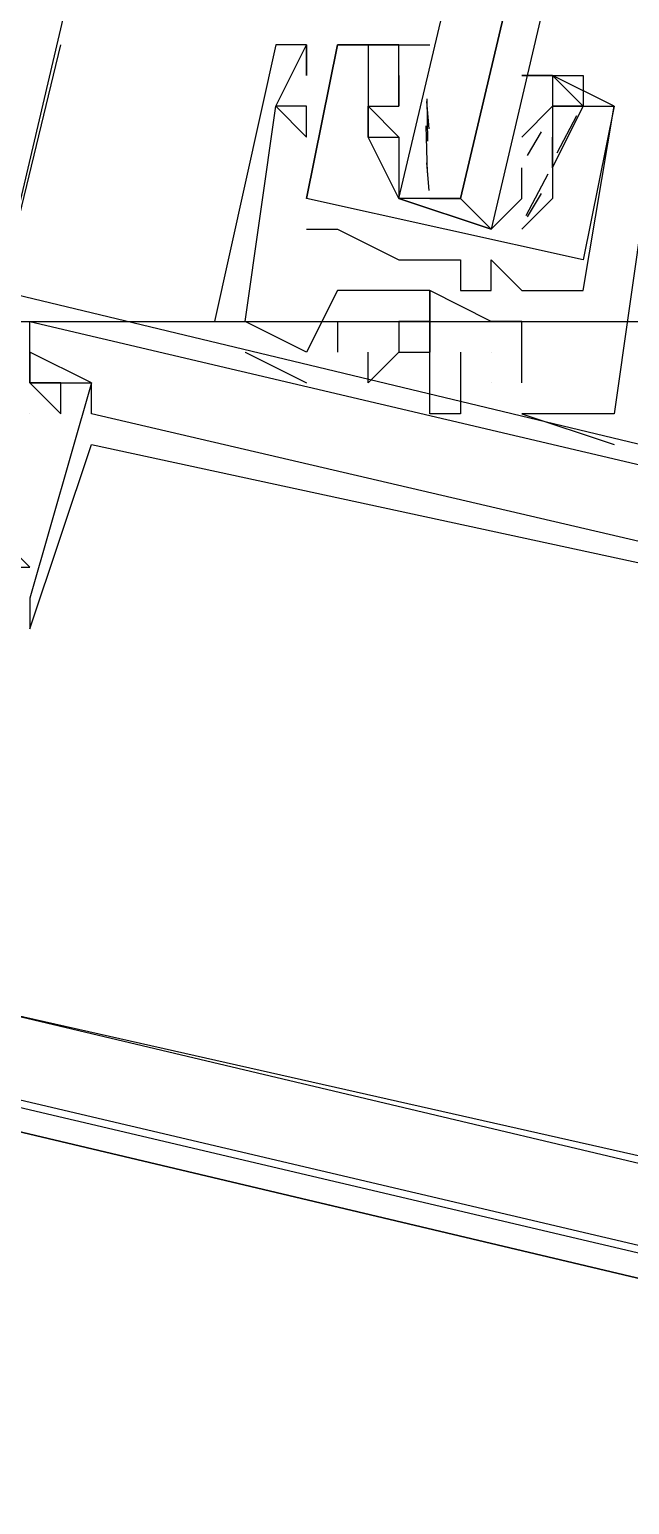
# Model space of a CAD drawing. Header units: feet. Extents: x -84 to 198, y -22 to 181.
# Drawn here: x 119.133 to 119.393, y 40.891 to 41.531 of the extents above; entities that cross this region are included whole.
import ezdxf

# ---------------------------------------------------------------- set-up
doc = ezdxf.new("R2010")
doc.units = ezdxf.units.FT
for name, color, linetype in [('A-AREA-UNIDAD', 30, 'CONTINUOUS'), ('A-LINEA', 7, 'CONTINUOUS'), ('A-MURO-CONCRETO', 8, 'CONTINUOUS')]:
    doc.layers.add(name, color=color, linetype=linetype)

msp = doc.modelspace()

# ---------------------------------------------------------------- linework, layer by layer
at = {"layer": 'A-AREA-UNIDAD'}
msp.add_lwpolyline([(98.32, 43.8756), (114.24, 40.1956), (114.72, 42.2044), (115.68, 42.2044), (118.96, 41.4044), (119.808, 41.4044), (119.84, 40.32), (119.392, 38.56), (124.96, 37.28), (125.072, 37.0489), (126.592, 39.3956), (128.032, 42.3289), (129.088, 45.1733), (129.84, 48.2133), (130.32, 51.9644), (130.32, 55.6089), (130.048, 58.2044), (129.12, 62.88)], dxfattribs=at)
at = {"layer": 'A-LINEA'}
for p, q in [((119.12, 41.4178), (120.8533, 48.7911)), ((119.04, 41.0844), (119.1467, 41.5244)), ((119.24, 41.5244), (119.24, 41.5244)), ((119.24, 41.5244), (119.24, 41.5244)), ((119.24, 41.5244), (119.24, 41.5244)), ((119.2533, 41.5244), (119.2533, 41.5244)), ((119.2533, 41.5244), (119.2533, 41.5244)), ((119.2533, 41.5244), (119.2533, 41.5244)), ((119.2533, 41.5244), (119.2533, 41.5244)), ((119.2533, 41.5244), (119.2533, 41.5244)), ((119.2533, 41.5244), (119.2533, 41.5244)), ((119.2667, 41.5244), (119.2667, 41.5244)), ((119.2667, 41.5244), (119.2667, 41.5244)), ((119.2667, 41.5244), (119.2667, 41.5244)), ((119.2667, 41.5244), (119.2667, 41.5244)), ((119.28, 41.5244), (119.28, 41.5244)), ((119.28, 41.5244), (119.28, 41.5244)), ((119.2933, 41.5244), (119.2933, 41.5244)), ((119.2933, 41.5244), (119.2933, 41.5244)), ((119.2533, 41.5111), (119.2533, 41.5111)), ((119.2533, 41.5111), (119.2533, 41.5111)), ((119.2533, 41.5111), (119.2533, 41.5111)), ((119.2933, 41.5111), (119.2933, 41.5111)), ((119.2933, 41.5111), (119.2933, 41.4978)), ((119.2933, 41.5111), (119.2933, 41.5111)), ((119.3067, 41.5111), (119.3067, 41.5111)), ((119.36, 41.5111), (119.36, 41.5111)), ((119.36, 41.5111), (119.36, 41.5111)), ((119.24, 41.4978), (119.24, 41.4978)), ((119.24, 41.4978), (119.24, 41.4978)), ((119.24, 41.4978), (119.24, 41.4978)), ((119.24, 41.4978), (119.24, 41.4978)), ((119.24, 41.4978), (119.24, 41.4978)), ((119.24, 41.4978), (119.24, 41.4978)), ((119.2533, 41.4978), (119.2533, 41.4978)), ((119.2533, 41.4978), (119.2533, 41.4978)), ((119.2533, 41.4978), (119.2533, 41.4978)), ((119.28, 41.4978), (119.28, 41.4978)), ((119.28, 41.4978), (119.28, 41.4978)), ((119.2933, 41.4978), (119.2933, 41.4978)), ((119.2933, 41.4978), (119.2933, 41.4978)), ((119.3065, 41.488), (119.3055, 41.4999)), ((119.3059, 41.4827), (119.3056, 41.501)), ((119.3067, 41.4978), (119.3067, 41.4978)), ((119.3467, 41.4844), (119.36, 41.4978)), ((119.36, 41.4978), (119.36, 41.4978)), ((119.36, 41.4978), (119.36, 41.4978)), ((119.36, 41.4978), (119.36, 41.4978)), ((119.3733, 41.4978), (119.3733, 41.4978)), ((119.3733, 41.4978), (119.3733, 41.4978)), ((119.3867, 41.4978), (119.3867, 41.4978)), ((119.3867, 41.4978), (119.3867, 41.4978)), ((119.3867, 41.4978), (119.3867, 41.4978)), ((119.3867, 41.4978), (119.3867, 41.4978)), ((119.3703, 41.4937), (119.3618, 41.4774)), ((119.3058, 41.4689), (119.3052, 41.4893)), ((119.3551, 41.4867), (119.3489, 41.4765)), ((119.2533, 41.4844), (119.2533, 41.4844)), ((119.2533, 41.4844), (119.2533, 41.4844)), ((119.2533, 41.4844), (119.2533, 41.4844)), ((119.28, 41.4844), (119.28, 41.4844)), ((119.28, 41.4844), (119.28, 41.4844)), ((119.3467, 41.4844), (119.3467, 41.4844)), ((119.36, 41.4844), (119.36, 41.4844)), ((119.36, 41.4844), (119.36, 41.4844)), ((119.36, 41.4844), (119.36, 41.4844)), ((119.36, 41.4844), (119.36, 41.4844)), ((119.3065, 41.4613), (119.3055, 41.4732)), ((119.2933, 41.4711), (119.2933, 41.4711)), ((119.358, 41.4683), (119.3484, 41.4503)), ((119.36, 41.4711), (119.36, 41.4711)), ((119.36, 41.4711), (119.36, 41.4711)), ((119.36, 41.4711), (119.36, 41.4711)), ((119.36, 41.4711), (119.36, 41.4711)), ((119.36, 41.4711), (119.36, 41.4711)), ((119.36, 41.4711), (119.36, 41.4711)), ((119.3551, 41.46), (119.3489, 41.4498)), ((119.2533, 41.4578), (119.2533, 41.4578)), ((119.2533, 41.4578), (119.2533, 41.4578)), ((119.2533, 41.4578), (119.2533, 41.4578)), ((119.2533, 41.4578), (119.2533, 41.4578)), ((119.3067, 41.4578), (119.32, 41.4578)), ((119.3467, 41.4578), (119.3467, 41.4578)), ((119.36, 41.4578), (119.36, 41.4578)), ((119.36, 41.4578), (119.36, 41.4578)), ((119.36, 41.4578), (119.36, 41.4578)), ((119.36, 41.4578), (119.36, 41.4578)), ((119.2533, 41.4444), (119.2533, 41.4444)), ((119.2533, 41.4444), (119.2533, 41.4444)), ((119.2667, 41.4444), (119.2667, 41.4444)), ((119.2667, 41.4444), (119.2667, 41.4444)), ((119.2933, 41.4311), (119.2933, 41.4311)), ((119.2933, 41.4311), (119.2933, 41.4311)), ((119.32, 41.4311), (119.32, 41.4311)), ((119.32, 41.4311), (119.32, 41.4311)), ((119.3333, 41.4311), (119.3333, 41.4311)), ((119.3333, 41.4311), (119.3333, 41.4311)), ((119.2667, 41.4178), (119.2667, 41.4178)), ((119.2667, 41.4178), (119.2667, 41.4178)), ((119.2667, 41.4178), (119.2667, 41.4178)), ((119.28, 41.4178), (119.28, 41.4178)), ((119.28, 41.4178), (119.28, 41.4178)), ((119.28, 41.4178), (119.28, 41.4178)), ((119.3067, 41.4178), (119.3067, 41.4178)), ((119.3067, 41.4178), (119.3067, 41.4178)), ((119.3067, 41.4178), (119.3067, 41.4178)), ((119.3067, 41.4178), (119.3067, 41.4178)), ((119.3067, 41.4178), (119.3067, 41.4178)), ((119.3067, 41.4178), (119.3067, 41.4178)), ((119.32, 41.4178), (119.32, 41.4178)), ((119.32, 41.4178), (119.32, 41.4178)), ((119.3333, 41.4178), (119.3333, 41.4178)), ((119.3333, 41.4178), (119.3333, 41.4178)), ((119.3467, 41.4178), (119.3467, 41.4178)), ((119.3467, 41.4178), (119.3467, 41.4178)), ((119.3733, 41.4178), (119.3733, 41.4178)), ((119.3733, 41.4178), (119.3733, 41.4178)), ((119.2133, 41.4044), (119.2133, 41.4044)), ((119.2133, 41.4044), (119.2133, 41.4044)), ((119.2133, 41.4044), (119.2133, 41.4044)), ((119.2267, 41.4044), (119.2267, 41.4044)), ((119.2267, 41.4044), (119.2267, 41.4044)), ((119.2267, 41.4044), (119.2267, 41.4044)), ((119.2667, 41.4044), (119.2667, 41.3911)), ((119.2667, 41.4044), (119.2667, 41.4044)), ((119.2667, 41.4044), (119.2667, 41.3911)), ((119.2667, 41.4044), (119.2667, 41.4044)), ((119.2667, 41.4044), (119.2667, 41.3911)), ((119.2667, 41.4044), (119.2667, 41.4044)), ((119.3067, 41.4044), (119.3067, 41.4044)), ((119.3067, 41.4044), (119.3067, 41.4044)), ((119.3067, 41.4044), (119.3067, 41.4044)), ((119.3333, 41.4044), (119.3333, 41.4044)), ((119.3333, 41.4044), (119.3333, 41.4044)), ((119.3333, 41.4044), (119.3333, 41.4044)), ((119.3467, 41.4044), (119.3467, 41.4044)), ((119.3467, 41.4044), (119.3467, 41.4044)), ((119.3467, 41.4044), (119.3467, 41.4044)), ((119.1333, 41.3911), (119.1333, 41.3911)), ((119.1333, 41.3911), (119.1333, 41.3911)), ((119.1333, 41.3911), (119.1333, 41.3911)), ((119.2267, 41.3911), (119.2267, 41.3911)), ((119.2267, 41.3911), (119.2267, 41.3911)), ((119.2267, 41.3911), (119.2267, 41.3911)), ((119.2533, 41.3911), (119.2533, 41.3911)), ((119.2533, 41.3911), (119.2533, 41.3911)), ((119.2533, 41.3911), (119.2533, 41.3911)), ((119.2533, 41.3911), (119.2533, 41.3911)), ((119.2533, 41.3911), (119.2533, 41.3911)), ((119.2533, 41.3911), (119.2533, 41.3911)), ((119.2667, 41.3911), (119.2667, 41.3911)), ((119.2667, 41.3911), (119.2667, 41.3911)), ((119.2667, 41.3911), (119.2667, 41.3911)), ((119.28, 41.3911), (119.28, 41.3911)), ((119.28, 41.3911), (119.28, 41.3911)), ((119.28, 41.3911), (119.28, 41.3911)), ((119.2933, 41.3911), (119.2933, 41.3911)), ((119.2933, 41.3911), (119.2933, 41.3911)), ((119.2933, 41.3911), (119.2933, 41.3911)), ((119.3067, 41.3911), (119.3067, 41.3911)), ((119.3067, 41.3911), (119.3067, 41.3911)), ((119.3067, 41.3911), (119.3067, 41.3911)), ((119.32, 41.3911), (119.32, 41.3911)), ((119.32, 41.3911), (119.32, 41.3911)), ((119.32, 41.3911), (119.32, 41.3911)), ((119.3333, 41.3911), (119.3333, 41.3911)), ((119.3333, 41.3911), (119.3333, 41.3911)), ((119.3333, 41.3911), (119.3333, 41.3911)), ((119.1333, 41.3778), (119.1333, 41.3778)), ((119.1333, 41.3778), (119.1333, 41.3778)), ((119.1333, 41.3778), (119.1333, 41.3778)), ((119.1333, 41.3778), (119.1333, 41.3778)), ((119.1333, 41.3778), (119.1333, 41.3778)), ((119.1333, 41.3778), (119.1333, 41.3778)), ((119.1333, 41.3778), (119.1333, 41.3778)), ((119.1333, 41.3778), (119.1333, 41.3778)), ((119.1333, 41.3778), (119.1333, 41.3778)), ((119.1467, 41.3778), (119.1467, 41.3778)), ((119.1467, 41.3778), (119.1467, 41.3778)), ((119.1467, 41.3778), (119.1467, 41.3778)), ((119.16, 41.3778), (119.16, 41.3778)), ((119.16, 41.3778), (119.16, 41.3778)), ((119.16, 41.3778), (119.16, 41.3778)), ((119.16, 41.3778), (119.16, 41.3778)), ((119.16, 41.3778), (119.16, 41.3778)), ((119.16, 41.3778), (119.16, 41.3778)), ((119.2533, 41.3778), (119.2533, 41.3778)), ((119.2533, 41.3778), (119.2533, 41.3778)), ((119.2533, 41.3778), (119.2533, 41.3778)), ((119.28, 41.3778), (119.28, 41.3778)), ((119.28, 41.3778), (119.28, 41.3778)), ((119.28, 41.3778), (119.28, 41.3778)), ((119.3067, 41.3778), (119.3067, 41.3778)), ((119.3067, 41.3778), (119.3067, 41.3778)), ((119.3067, 41.3778), (119.3067, 41.3778)), ((119.3333, 41.3778), (119.3333, 41.3778)), ((119.3333, 41.3778), (119.3333, 41.3778)), ((119.3333, 41.3778), (119.3333, 41.3778)), ((119.3333, 41.3778), (119.3333, 41.3778)), ((119.3333, 41.3778), (119.3333, 41.3778)), ((119.3333, 41.3778), (119.3333, 41.3778)), ((119.3467, 41.3778), (119.3467, 41.3778)), ((119.3467, 41.3778), (119.3467, 41.3778)), ((119.3467, 41.3778), (119.3467, 41.3778)), ((119.1333, 41.3644), (119.1333, 41.3644)), ((119.1333, 41.3644), (119.1333, 41.3644)), ((119.1333, 41.3644), (119.1333, 41.3644)), ((119.1467, 41.3644), (119.1467, 41.3644)), ((119.1467, 41.3644), (119.1467, 41.3644)), ((119.1467, 41.3644), (119.1467, 41.3644)), ((119.16, 41.3644), (119.16, 41.3644)), ((119.16, 41.3644), (119.16, 41.3644)), ((119.16, 41.3644), (119.16, 41.3644)), ((119.3067, 41.3644), (119.3067, 41.3644)), ((119.3067, 41.3644), (119.3067, 41.3644)), ((119.3067, 41.3644), (119.3067, 41.3644)), ((119.32, 41.3644), (119.32, 41.3644)), ((119.32, 41.3644), (119.32, 41.3644)), ((119.32, 41.3644), (119.32, 41.3644)), ((119.3467, 41.3644), (119.3467, 41.3644)), ((119.3467, 41.3644), (119.3467, 41.3644)), ((119.3467, 41.3644), (119.3467, 41.3644)), ((119.3467, 41.3644), (119.3467, 41.3644)), ((119.3467, 41.3644), (119.3467, 41.3644)), ((119.3467, 41.3644), (119.3467, 41.3644)), ((119.3867, 41.3644), (119.3867, 41.3644)), ((119.3867, 41.3644), (119.3867, 41.3644)), ((119.3867, 41.3644), (119.3867, 41.3644)), ((119.3867, 41.3644), (119.3867, 41.3644)), ((119.3867, 41.3644), (119.3867, 41.3644)), ((119.3867, 41.3644), (119.3867, 41.3644)), ((119.16, 41.3511), (119.16, 41.3511)), ((119.16, 41.3511), (119.16, 41.3511)), ((119.16, 41.3511), (119.16, 41.3511)), ((119.3867, 41.3511), (119.3867, 41.3511)), ((119.3867, 41.3511), (119.3867, 41.3511)), ((119.3867, 41.3511), (119.3867, 41.3511)), ((119.1333, 41.2978), (119.1333, 41.2978)), ((119.1333, 41.2978), (119.1333, 41.2978)), ((119.1333, 41.2978), (119.1333, 41.2978)), ((119.1333, 41.2844), (119.1333, 41.2844)), ((119.1333, 41.2844), (119.1333, 41.2844)), ((119.1333, 41.2844), (119.1333, 41.2844)), ((119.1333, 41.2711), (119.1333, 41.2711)), ((119.1333, 41.2711), (119.1333, 41.2711)), ((119.1333, 41.2711), (119.1333, 41.2711))]:
    msp.add_line(p, q, dxfattribs=at)
for points in [[(119.7333, 43.1511), (119.3333, 41.4444), (119.32, 41.4578), (119.72, 43.1511), (119.32, 41.4578), (119.3067, 41.4578), (119.2933, 41.4578), (119.6933, 43.1511)], [(114.3067, 39.1111), (119.16, 37.9644), (119.84, 40.8844), (115, 42.0311), (114.3067, 39.1111)], [(119.3467, 41.3778), (119.3467, 41.4044), (119.3333, 41.4044), (119.3067, 41.4178), (119.3067, 41.4044), (119.3067, 41.4178), (119.28, 41.4178), (119.2667, 41.4178), (119.2533, 41.3911), (119.2267, 41.4044), (119.24, 41.4978), (119.2533, 41.4844), (119.2533, 41.4978), (119.24, 41.4978), (119.2533, 41.5244), (119.2533, 41.5111), (119.2533, 41.5244), (119.24, 41.5244), (119.2133, 41.4044)], [(119.3467, 41.3778), (119.3467, 41.4044), (119.3333, 41.4044), (119.3067, 41.4178), (119.3067, 41.4044), (119.3067, 41.4178), (119.28, 41.4178), (119.2667, 41.4178), (119.2533, 41.3911), (119.2267, 41.4044), (119.24, 41.4978), (119.2533, 41.4844), (119.2533, 41.4978), (119.24, 41.4978), (119.2533, 41.5244), (119.2533, 41.5111), (119.2533, 41.5244), (119.24, 41.5244), (119.2133, 41.4044)], [(119.3467, 41.3778), (119.3467, 41.4044), (119.3333, 41.4044), (119.3067, 41.4178), (119.3067, 41.4044), (119.3067, 41.4178), (119.28, 41.4178), (119.2667, 41.4178), (119.2533, 41.3911), (119.2267, 41.4044), (119.24, 41.4978), (119.2533, 41.4844), (119.2533, 41.4978), (119.24, 41.4978), (119.2533, 41.5244), (119.2533, 41.5111), (119.2533, 41.5244), (119.24, 41.5244), (119.2133, 41.4044)], [(119.3733, 41.4311), (119.2533, 41.4578), (119.2667, 41.5244), (119.28, 41.5244), (119.28, 41.4844), (119.28, 41.4978), (119.2933, 41.4978)], [(119.2933, 41.5244), (119.2667, 41.5244), (119.2533, 41.4578)], [(119.3733, 41.4311), (119.2533, 41.4578), (119.2667, 41.5244), (119.28, 41.5244), (119.28, 41.4844), (119.28, 41.4978), (119.2933, 41.4978)], [(119.2933, 41.5244), (119.2667, 41.5244), (119.2533, 41.4578)], [(119.3333, 41.4444), (119.2933, 41.4578), (119.28, 41.4844), (119.2933, 41.4844), (119.28, 41.4978), (119.2933, 41.4978), (119.2933, 41.5111), (119.2933, 41.5244), (119.28, 41.5244), (119.3067, 41.5244)], [(119.2533, 41.4444), (119.2667, 41.4444), (119.2933, 41.4311), (119.32, 41.4311), (119.32, 41.4178), (119.3333, 41.4178), (119.3333, 41.4311), (119.3467, 41.4178), (119.3733, 41.4178), (119.3867, 41.4978), (119.36, 41.5111), (119.36, 41.4978), (119.36, 41.4978)], [(119.2533, 41.4444), (119.2667, 41.4444), (119.2933, 41.4311), (119.32, 41.4311), (119.32, 41.4178), (119.3333, 41.4178), (119.3333, 41.4311), (119.3467, 41.4178), (119.3733, 41.4178), (119.3867, 41.4978), (119.36, 41.5111), (119.36, 41.4978), (119.36, 41.4978)], [(119.36, 41.5111), (119.3467, 41.5111), (119.36, 41.5111), (119.3733, 41.5111), (119.3733, 41.4978), (119.36, 41.5111), (119.36, 41.4978), (119.3733, 41.4978), (119.36, 41.4978), (119.36, 41.4711), (119.36, 41.4578), (119.3467, 41.4444)], [(119.36, 41.4711), (119.3733, 41.4978), (119.3867, 41.4978), (119.3733, 41.4311)], [(119.36, 41.4711), (119.3733, 41.4978), (119.3867, 41.4978), (119.3733, 41.4311)], [(119.2933, 41.4844), (119.2933, 41.4711), (119.2933, 41.4578), (119.3333, 41.4444), (119.3467, 41.4578), (119.3467, 41.4711)], [(119.6133, 41.4444), (119.4, 41.4844), (119.4133, 41.4844), (119.4, 41.4578), (119.4, 41.4711), (119.4, 41.4578), (119.3867, 41.3644), (119.3467, 41.3644)], [(119.6133, 41.4444), (119.4, 41.4844), (119.4133, 41.4844), (119.4, 41.4578), (119.4, 41.4711), (119.4, 41.4578), (119.3867, 41.3644), (119.3467, 41.3644)], [(119.6133, 41.4444), (119.4, 41.4844), (119.4133, 41.4844), (119.4, 41.4578), (119.4, 41.4711), (119.4, 41.4578), (119.3867, 41.3644), (119.3467, 41.3644)], [(119.36, 41.4844), (119.36, 41.4711), (119.36, 41.4844), (119.36, 41.4711)], [(119.36, 41.4844), (119.36, 41.4711), (119.36, 41.4844), (119.36, 41.4711)], [(119.1067, 41.2578), (119.0933, 41.2578), (119.08, 41.2578), (119.12, 41.4178), (119.7867, 41.2578), (119.7867, 41.2444), (119.7867, 41.2578)], [(119.1067, 41.2578), (119.0933, 41.2578), (119.08, 41.2578), (119.12, 41.4178), (119.7867, 41.2578), (119.7867, 41.2444), (119.7867, 41.2578)], [(119.1067, 41.2578), (119.0933, 41.2578), (119.08, 41.2578), (119.12, 41.4178), (119.7867, 41.2578), (119.7867, 41.2444), (119.7867, 41.2578)], [(119.1333, 41.4044), (119.5867, 41.2978), (119.5733, 41.2711), (119.5867, 41.2578)], [(119.1333, 41.3778), (119.1467, 41.3644), (119.1467, 41.3778), (119.1333, 41.3778), (119.1333, 41.4044)], [(119.1333, 41.4044), (119.5867, 41.2978), (119.5733, 41.2711), (119.5867, 41.2578)], [(119.1333, 41.3778), (119.1467, 41.3644), (119.1467, 41.3778), (119.1333, 41.3778), (119.1333, 41.4044)], [(119.1333, 41.4044), (119.5867, 41.2978), (119.5733, 41.2711), (119.5867, 41.2578)], [(119.1333, 41.3778), (119.1467, 41.3644), (119.1467, 41.3778), (119.1333, 41.3778), (119.1333, 41.4044)], [(119.3067, 41.4044), (119.2933, 41.4044), (119.2933, 41.3911), (119.3067, 41.3911), (119.3067, 41.4044), (119.2933, 41.4044), (119.2933, 41.3911), (119.3067, 41.3911), (119.3067, 41.4044), (119.3067, 41.3911)], [(119.3067, 41.4044), (119.2933, 41.4044), (119.2933, 41.3911), (119.3067, 41.3911), (119.3067, 41.4044), (119.2933, 41.4044), (119.2933, 41.3911), (119.3067, 41.3911), (119.3067, 41.4044), (119.3067, 41.3911)], [(119.3067, 41.4044), (119.2933, 41.4044), (119.2933, 41.3911), (119.3067, 41.3911), (119.3067, 41.4044), (119.2933, 41.4044), (119.2933, 41.3911), (119.3067, 41.3911), (119.3067, 41.4044), (119.3067, 41.3911)], [(119.6667, 41.2711), (119.6667, 41.2444), (119.5733, 41.2711), (119.5733, 41.2844), (119.56, 41.2844), (119.56, 41.2711), (119.16, 41.3644), (119.16, 41.3778), (119.1333, 41.3911), (119.1333, 41.3778), (119.16, 41.3778), (119.1333, 41.2844), (119.1333, 41.2711), (119.16, 41.3511), (119.6533, 41.2444)], [(119.6667, 41.2711), (119.6667, 41.2444), (119.5733, 41.2711), (119.5733, 41.2844), (119.56, 41.2844), (119.56, 41.2711), (119.16, 41.3644), (119.16, 41.3778), (119.1333, 41.3911), (119.1333, 41.3778), (119.16, 41.3778), (119.1333, 41.2844), (119.1333, 41.2711), (119.16, 41.3511), (119.6533, 41.2444)], [(119.6667, 41.2711), (119.6667, 41.2444), (119.5733, 41.2711), (119.5733, 41.2844), (119.56, 41.2844), (119.56, 41.2711), (119.16, 41.3644), (119.16, 41.3778), (119.1333, 41.3911), (119.1333, 41.3778), (119.16, 41.3778), (119.1333, 41.2844), (119.1333, 41.2711), (119.16, 41.3511), (119.6533, 41.2444)], [(119.2267, 41.3911), (119.2267, 41.3911), (119.2533, 41.3778)], [(119.2267, 41.3911), (119.2267, 41.3911), (119.2533, 41.3778)], [(119.2267, 41.3911), (119.2267, 41.3911), (119.2533, 41.3778)], [(119.2933, 41.3911), (119.28, 41.3778), (119.28, 41.3911), (119.28, 41.3911)], [(119.2933, 41.3911), (119.28, 41.3778), (119.28, 41.3911), (119.28, 41.3911)], [(119.2933, 41.3911), (119.28, 41.3778), (119.28, 41.3911), (119.28, 41.3911)], [(119.32, 41.3911), (119.32, 41.3644), (119.3067, 41.3644), (119.3067, 41.3778), (119.3067, 41.3911), (119.3067, 41.3911)], [(119.32, 41.3911), (119.32, 41.3644), (119.3067, 41.3644), (119.3067, 41.3778), (119.3067, 41.3911), (119.3067, 41.3911)], [(119.32, 41.3911), (119.32, 41.3644), (119.3067, 41.3644), (119.3067, 41.3778), (119.3067, 41.3911), (119.3067, 41.3911)], [(119.3467, 41.3644), (119.3467, 41.3644), (119.3867, 41.3511)], [(119.3467, 41.3644), (119.3467, 41.3644), (119.3867, 41.3511)], [(119.3467, 41.3644), (119.3467, 41.3644), (119.3867, 41.3511)], [(119.1067, 41.3111), (119.0933, 41.2311), (119.0667, 41.2311), (119.04, 41.0844), (119.72, 40.9244)], [(119.1067, 41.3111), (119.0933, 41.2311), (119.0667, 41.2311), (119.04, 41.0844), (119.72, 40.9244)], [(119.1067, 41.3111), (119.0933, 41.2311), (119.0667, 41.2311), (119.04, 41.0844), (119.72, 40.9244)], [(119.5067, 40.9911), (119.5067, 40.9778), (119.0533, 41.0844), (119.0667, 41.0978), (119.08, 41.0978), (119.08, 41.1111), (119.0667, 41.1111), (119.0933, 41.2178), (119.1067, 41.2178), (119.12, 41.2978), (119.1333, 41.2978), (119.12, 41.3111)], [(119.5067, 40.9911), (119.5067, 40.9778), (119.0533, 41.0844), (119.0667, 41.0978), (119.08, 41.0978), (119.08, 41.1111), (119.0667, 41.1111), (119.0933, 41.2178), (119.1067, 41.2178), (119.12, 41.2978), (119.1333, 41.2978), (119.12, 41.3111)], [(119.5067, 40.9911), (119.5067, 40.9778), (119.0533, 41.0844), (119.0667, 41.0978), (119.08, 41.0978), (119.08, 41.1111), (119.0667, 41.1111), (119.0933, 41.2178), (119.1067, 41.2178), (119.12, 41.2978), (119.1333, 41.2978), (119.12, 41.3111)], [(119.6133, 41.0844), (119.6, 40.9911), (119.0933, 41.1111), (119.12, 41.2044), (119.1067, 41.1911), (119.0933, 41.0978), (119.0667, 41.0978), (119.0667, 41.0844), (119.0667, 41.0978), (119.0933, 41.0844), (119.0933, 41.1111), (119.5067, 41.0178)], [(119.6133, 41.0844), (119.6, 40.9911), (119.0933, 41.1111), (119.12, 41.2044), (119.1067, 41.1911), (119.0933, 41.0978), (119.0667, 41.0978), (119.0667, 41.0844), (119.0667, 41.0978), (119.0933, 41.0844), (119.0933, 41.1111), (119.5067, 41.0178)], [(119.6133, 41.0844), (119.6, 40.9911), (119.0933, 41.1111), (119.12, 41.2044), (119.1067, 41.1911), (119.0933, 41.0978), (119.0667, 41.0978), (119.0667, 41.0844), (119.0667, 41.0978), (119.0933, 41.0844), (119.0933, 41.1111), (119.5067, 41.0178)]]:
    msp.add_lwpolyline(points, dxfattribs=at)
at = {"layer": 'A-MURO-CONCRETO'}
msp.add_lwpolyline([(115, 42.0311), (119.84, 40.8844), (114.72, 40.8844), (115, 42.0311), (115, 42.0311)], dxfattribs=at)

doc.saveas('drawing.dxf')
